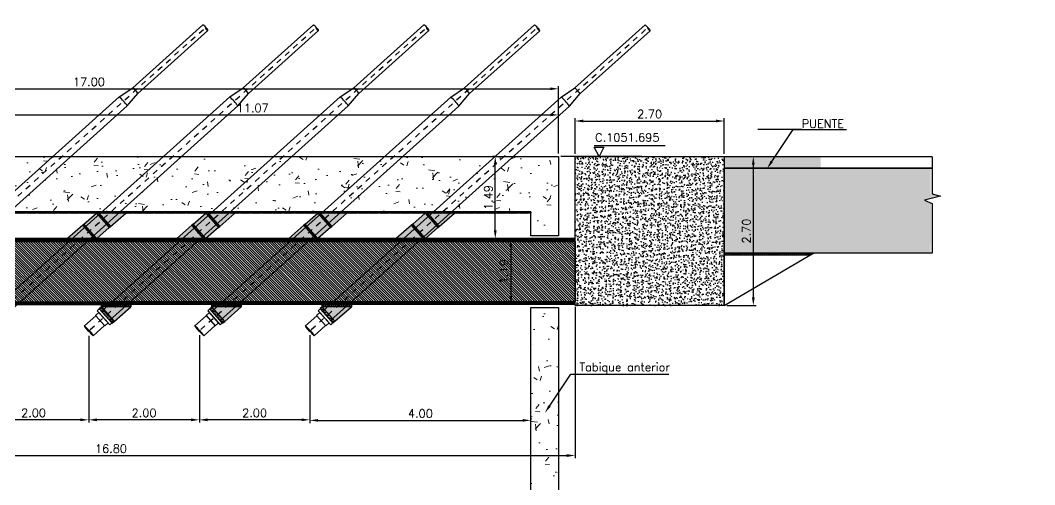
# Model space of a CAD drawing. Header units: metres. Extents: x 1080427 to 1081241, y 976768 to 977191.
# Drawn here: x 1080694.7 to 1080713.06, y 977182.95 to 977191.36 of the extents above; entities that cross this region are included whole.
import ezdxf
from ezdxf import colors
from ezdxf.entities.mleader import LeaderData, LeaderLine
from ezdxf.math import Vec2, Vec3

# ---------------------------------------------------------------- set-up
doc = ezdxf.new("R2010")
doc.units = ezdxf.units.M
doc.header["$LTSCALE"] = 25.4
doc.linetypes.add('DASHDOT', pattern=[1, 0.5, -0.25, 0, -0.25])
for name, color, linetype in [('BLOQUE', 7, 'Continuous'), ('CONTRAPESO', 3, 'Continuous'), ('DIMCONTRAPESO', 1, 'Continuous'), ('EJECABLES', 203, 'DASHDOT'), ('NEOPRENO', 24, 'Continuous'), ('PERFIL MET', 37, 'Continuous'), ('RASANTE', 190, 'Continuous'), ('SOLIDO PLATINA', 33, 'Continuous'), ('SOLIDOS', 9, 'Continuous'), ('VIGA METALICA', 251, 'Continuous')]:
    doc.layers.add(name, color=color, linetype=linetype)
for name, color, linetype, lineweight in [('COTA', 1, 'Continuous', 30), ('COTACIM', 20, 'Continuous', 5), ('DUCTO', 142, 'Continuous', 30), ('PLATINA', 54, 'Continuous', 30), ('SOLIDOREFCONT', 254, 'Continuous', 5)]:
    doc.layers.add(name, color=color, linetype=linetype, lineweight=lineweight)
doc.styles.add('romans', font='romans.shx')
doc.dimstyles.new('Copy 75', dxfattribs={"dimtxt": 0.15, "dimasz": 0.15, "dimexe": 0.05, "dimexo": 0.05, "dimgap": 0.05, "dimtad": 1, "dimzin": 0, "dimdsep": 46, "dimtxsty": 'romans', "dimcen": 0.002, "dimclrd": 1, "dimclre": 1, "dimclrt": 3, "dimadec": 4, "dimazin": 0, "dimtfac": 1, "dimtofl": 0, "dimtmove": 1, "dimatfit": 3, "dimfxl": 1, "dimtolj": 1, "dimtzin": 0, "dimarcsym": 1})
pattern_1 = [(45, (0, 113.9320273131598), (-0.002245064030267288, 0.002245064030267288), [])]
pattern_2 = [(359.8546721749412, (0, 113.9320273131598), (6.442573658643064e-05, 0.02539991829365727), [])]

# ---------------------------------------------------------------- blocks, each defined once
blk = doc.blocks.new('tir')
at = {"layer": 'DUCTO'}
for p, q in [((1080511.83638699, 977008.5160273126), (1080513.543043579, 977008.5161831364)), ((1080511.836907378, 977008.3760259475), (1080513.543032915, 977008.37618561))]:
    blk.add_line(p, q, dxfattribs=at)
for points in [[(1080505.683122265, 977008.2755034216), (1080505.733092106, 977008.275507704), (1080505.733062966, 977008.6155077033), (1080505.683093125, 977008.61550342)], [(1080505.603113705, 977008.3204091132), (1080505.683092707, 977008.320415968), (1080505.683072092, 977008.5704159667), (1080505.603072093, 977008.5704077805)]]:
    blk.add_lwpolyline(points, close=True, dxfattribs=at)
for points in [[(1080505.328072925, 977008.5653855414), (1080505.603072925, 977008.5654091103)], [(1080505.733068108, 977008.5555077032), (1080511.543241181, 977008.5560056631)], [(1080511.543241181, 977008.5560056631), (1080511.836255565, 977008.5160272893)], [(1080505.32811287, 977008.3254074359), (1080505.603112872, 977008.3254136156)], [(1080505.733086963, 977008.3355077041), (1080511.543260036, 977008.3360056642)], [(1080511.543260036, 977008.3360056642), (1080511.836907378, 977008.3760308315)]]:
    blk.add_lwpolyline(points, dxfattribs=at)
for centre, radius, start, end in [((1080510.656986465, 977008.4459297067), 0.8930644645994985, 352.9297418690614, 7.080079153882643), ((1080511.251352555, 977008.4433042796), 0.5894066242695094, 353.4461152477661, 7.087410311340934)]:
    blk.add_arc(centre, radius, start, end, dxfattribs=at)
blk.add_ellipse((1080505.328039857, 977008.4453876906), major_axis=(-3.306799177286555e-05, -0.1199978507391652), ratio=0.04456574915158485, dxfattribs=at)
at = {"layer": 'DUCTO', "extrusion": (0, 0, -0.9999999999999998)}
blk.add_ellipse((1080513.54301544, 977008.4111786617), major_axis=(1.74751400463253e-05, -0.03499305174499892), ratio=0.2442992756047625, dxfattribs=at)
at = {"layer": 'DUCTO', "extrusion": (0, 0, -0.9999999999999999)}
blk.add_ellipse((1080513.542949842, 977008.481178864), major_axis=(1.748219530441295e-05, -0.03500717952941799), ratio=0.24420068418592, start_param=3.14808674122023, end_param=6.280903449001622, dxfattribs=at)
at = {"layer": 'EJECABLES', "ltscale": 0.008}
blk.add_lwpolyline([(1080505.360600902, 977008.4454757803), (1080513.540696156, 977008.4461768557)], dxfattribs=at)
blk = doc.blocks.new('*D1048')
at = {"layer": 'COTA', "color": 1, "lineweight": -2, "transparency": 16777216}
for p, q in [((1080687.439200955, 977188.9484719976), (1080687.439200955, 977190.1688291718)), ((1080704.438818685, 977188.946472108), (1080704.438818685, 977190.1688291718)), ((1080687.589200955, 977190.1188291718), (1080704.288818685, 977190.1188291718))]:
    blk.add_line(p, q, dxfattribs=at)
at = {"layer": 'COTA', "color": 1, "transparency": 16777216}
for points in [[(1080687.589200955, 977190.1438291718), (1080687.589200955, 977190.0938291717), (1080687.439200955, 977190.1188291718)], [(1080704.288818685, 977190.1438291718), (1080704.288818685, 977190.0938291717), (1080704.438818685, 977190.1188291718)]]:
    blk.add_solid(points, dxfattribs=at)
at = {"layer": 'Defpoints', "color": 0, "transparency": 16777216}
for p in [(1080704.438818685, 977190.1188291718), (1080687.439200955, 977188.8984719976), (1080704.438818685, 977188.896472108)]:
    blk.add_point(p, dxfattribs=at)
at = {"layer": 'COTA', "color": 3, "transparency": 16777216, "insert": (1080695.93900982, 977190.2438291718), "char_height": 0.15, "attachment_point": 5, "style": 'romans'}
blk.add_mtext('\\A1;17.00', dxfattribs=at)
blk = doc.blocks.new('*D1049')
at = {"layer": 'COTA', "color": 1, "lineweight": -2, "transparency": 16777216}
for p, q in [((1080704.739242276, 977186.1672898475), (1080704.739242276, 977183.4270384636)), ((1080687.939259783, 977183.5176219093), (1080687.939259783, 977183.5270384637)), ((1080688.089259783, 977183.4770384637), (1080704.589242276, 977183.4770384637))]:
    blk.add_line(p, q, dxfattribs=at)
at = {"layer": 'COTA', "color": 1, "transparency": 16777216}
for points in [[(1080688.089259783, 977183.5020384637), (1080688.089259783, 977183.4520384637), (1080687.939259783, 977183.4770384637)], [(1080704.589242276, 977183.5020384637), (1080704.589242276, 977183.4520384637), (1080704.739242276, 977183.4770384637)]]:
    blk.add_solid(points, dxfattribs=at)
at = {"layer": 'Defpoints', "color": 0, "transparency": 16777216}
for p in [(1080704.739242276, 977186.2172898476), (1080687.939259783, 977183.4676219092), (1080704.739242276, 977183.4770384637)]:
    blk.add_point(p, dxfattribs=at)
at = {"layer": 'COTA', "color": 3, "transparency": 16777216, "insert": (1080696.339251029, 977183.6020384637), "char_height": 0.15, "attachment_point": 5, "style": 'romans'}
blk.add_mtext('\\A1;16.80', dxfattribs=at)
blk = doc.blocks.new('*D1055')
at = {"layer": 'Defpoints', "color": 0, "transparency": 16777216}
for p in [(1080699.938965629, 977185.6552821851), (1080703.939259783, 977184.1142973857), (1080703.939259783, 977184.1142973857)]:
    blk.add_point(p, dxfattribs=at)
at = {"layer": 'DIMCONTRAPESO', "color": 1, "lineweight": -2, "transparency": 16777216}
for p, q in [((1080699.938965629, 977185.605282185), (1080699.938965629, 977184.0642973856)), ((1080700.088965629, 977184.1142973857), (1080703.789259783, 977184.1142973857))]:
    blk.add_line(p, q, dxfattribs=at)
at = {"layer": 'DIMCONTRAPESO', "color": 1, "transparency": 16777216}
for points in [[(1080700.088965629, 977184.1392973857), (1080700.088965629, 977184.0892973857), (1080699.938965629, 977184.1142973857)], [(1080703.789259783, 977184.1392973857), (1080703.789259783, 977184.0892973857), (1080703.939259783, 977184.1142973857)]]:
    blk.add_solid(points, dxfattribs=at)
at = {"layer": 'DIMCONTRAPESO', "color": 3, "transparency": 16777216, "insert": (1080701.939112706, 977184.2392973857), "char_height": 0.15, "attachment_point": 5, "style": 'romans'}
blk.add_mtext('\\A1;4.00', dxfattribs=at)
blk = doc.blocks.new('*D1056')
at = {"layer": 'Defpoints', "color": 0, "transparency": 16777216}
for p in [(1080697.938965629, 977185.706341631), (1080699.938965629, 977185.706341631), (1080697.938965629, 977184.1238891928)]:
    blk.add_point(p, dxfattribs=at)
at = {"layer": 'DIMCONTRAPESO', "color": 1, "lineweight": -2, "transparency": 16777216}
for p, q in [((1080697.938965629, 977185.656341631), (1080697.938965629, 977184.0738891928)), ((1080699.938965629, 977185.656341631), (1080699.938965629, 977184.0738891928)), ((1080699.788965629, 977184.1238891928), (1080698.088965629, 977184.1238891928))]:
    blk.add_line(p, q, dxfattribs=at)
at = {"layer": 'DIMCONTRAPESO', "color": 1, "transparency": 16777216}
for points in [[(1080698.088965629, 977184.1488891928), (1080698.088965629, 977184.0988891928), (1080697.938965629, 977184.1238891928)], [(1080699.788965629, 977184.1488891928), (1080699.788965629, 977184.0988891928), (1080699.938965629, 977184.1238891928)]]:
    blk.add_solid(points, dxfattribs=at)
at = {"layer": 'DIMCONTRAPESO', "color": 3, "transparency": 16777216, "insert": (1080698.938965629, 977184.2488891928), "char_height": 0.15, "attachment_point": 5, "style": 'romans'}
blk.add_mtext('\\A1;2.00', dxfattribs=at)
blk = doc.blocks.new('*D1057')
at = {"layer": 'Defpoints', "color": 0, "transparency": 16777216}
for p in [(1080695.936295457, 977185.6967498241), (1080697.938965629, 977185.3459580152), (1080695.936295457, 977184.1238891928)]:
    blk.add_point(p, dxfattribs=at)
at = {"layer": 'DIMCONTRAPESO', "color": 1, "lineweight": -2, "transparency": 16777216}
for p, q in [((1080695.936295457, 977185.646749824), (1080695.936295457, 977184.0738891928)), ((1080697.938965629, 977185.2959580151), (1080697.938965629, 977184.0738891928)), ((1080697.788965629, 977184.1238891928), (1080696.086295457, 977184.1238891928))]:
    blk.add_line(p, q, dxfattribs=at)
at = {"layer": 'DIMCONTRAPESO', "color": 1, "transparency": 16777216}
for points in [[(1080696.086295457, 977184.1488891928), (1080696.086295457, 977184.0988891928), (1080695.936295457, 977184.1238891928)], [(1080697.788965629, 977184.1488891928), (1080697.788965629, 977184.0988891928), (1080697.938965629, 977184.1238891928)]]:
    blk.add_solid(points, dxfattribs=at)
at = {"layer": 'DIMCONTRAPESO', "color": 3, "transparency": 16777216, "insert": (1080696.937630543, 977184.2488891928), "char_height": 0.15, "attachment_point": 5, "style": 'romans'}
blk.add_mtext('\\A1;2.00', dxfattribs=at)
blk = doc.blocks.new('*D1058')
at = {"layer": 'Defpoints', "color": 0, "transparency": 16777216}
for p in [(1080693.938931284, 977185.6986671407), (1080695.936295457, 977185.6967498241), (1080693.938931284, 977184.1238891928)]:
    blk.add_point(p, dxfattribs=at)
at = {"layer": 'DIMCONTRAPESO', "color": 1, "lineweight": -2, "transparency": 16777216}
for p, q in [((1080693.938931284, 977185.6486671406), (1080693.938931284, 977184.0738891928)), ((1080695.936295457, 977185.646749824), (1080695.936295457, 977184.0738891928)), ((1080695.786295457, 977184.1238891928), (1080694.088931284, 977184.1238891928))]:
    blk.add_line(p, q, dxfattribs=at)
at = {"layer": 'DIMCONTRAPESO', "color": 1, "transparency": 16777216}
for points in [[(1080694.088931284, 977184.1488891928), (1080694.088931284, 977184.0988891928), (1080693.938931284, 977184.1238891928)], [(1080695.786295457, 977184.1488891928), (1080695.786295457, 977184.0988891928), (1080695.936295457, 977184.1238891928)]]:
    blk.add_solid(points, dxfattribs=at)
at = {"layer": 'DIMCONTRAPESO', "color": 3, "transparency": 16777216, "insert": (1080694.937613371, 977184.2488891928), "char_height": 0.15, "attachment_point": 5, "style": 'romans'}
blk.add_mtext('\\A1;2.00', dxfattribs=at)
blk = doc.blocks.new('*D1061')
at = {"layer": 'Defpoints', "color": 0, "transparency": 16777216}
for p in [(1080704.438818685, 977189.645889105), (1080693.369175506, 977189.4873023679), (1080704.438818685, 977188.9130643461)]:
    blk.add_point(p, dxfattribs=at)
at = {"layer": 'DIMCONTRAPESO', "color": 1, "lineweight": -2, "transparency": 16777216}
for p, q in [((1080693.369175506, 977189.537302368), (1080693.369175506, 977189.6958891051)), ((1080693.519175506, 977189.645889105), (1080704.288818685, 977189.645889105)), ((1080704.438818685, 977188.9630643461), (1080704.438818685, 977189.6958891051))]:
    blk.add_line(p, q, dxfattribs=at)
at = {"layer": 'DIMCONTRAPESO', "color": 1, "transparency": 16777216}
for points in [[(1080693.519175506, 977189.6708891051), (1080693.519175506, 977189.620889105), (1080693.369175506, 977189.645889105)], [(1080704.288818685, 977189.6708891051), (1080704.288818685, 977189.620889105), (1080704.438818685, 977189.645889105)]]:
    blk.add_solid(points, dxfattribs=at)
at = {"layer": 'DIMCONTRAPESO', "color": 3, "transparency": 16777216, "insert": (1080698.903997096, 977189.770889105), "char_height": 0.15, "attachment_point": 5, "style": 'romans'}
blk.add_mtext('\\A1;11.07', dxfattribs=at)
blk = doc.blocks.new('*D1063')
at = {"layer": 'COTA', "color": 1, "lineweight": -2, "transparency": 16777216}
for p, q in [((1080703.595953841, 977187.4061017083), (1080703.525474098, 977187.4061017083)), ((1080703.575474098, 977187.2561017083), (1080703.575474098, 977186.3648021852)), ((1080703.596621574, 977186.2148021852), (1080703.525474098, 977186.2148021852))]:
    blk.add_line(p, q, dxfattribs=at)
at = {"layer": 'COTA', "color": 1, "transparency": 16777216}
for points in [[(1080703.550474098, 977187.2561017083), (1080703.600474098, 977187.2561017083), (1080703.575474098, 977187.4061017083)], [(1080703.550474098, 977186.3648021852), (1080703.600474098, 977186.3648021852), (1080703.575474098, 977186.2148021852)]]:
    blk.add_solid(points, dxfattribs=at)
at = {"layer": 'Defpoints', "color": 0, "transparency": 16777216}
for p in [(1080703.645953841, 977187.4061017083), (1080703.575474098, 977186.2148021852), (1080703.646621574, 977186.2148021852)]:
    blk.add_point(p, dxfattribs=at)
at = {"layer": 'COTA', "color": 3, "transparency": 16777216, "insert": (1080703.450474098, 977186.8104519468), "char_height": 0.15, "attachment_point": 5, "rotation": 90, "style": 'romans'}
blk.add_mtext('\\A1;1.19', dxfattribs=at)
blk = doc.blocks.new('*D1064')
at = {"layer": 'COTA', "color": 1, "lineweight": -2, "transparency": 16777216}
for p, q in [((1080703.315372423, 977188.8923670851), (1080703.24489268, 977188.8923670851)), ((1080703.29489268, 977187.5561017083), (1080703.29489268, 977188.7423670851)), ((1080703.315372423, 977187.4061017083), (1080703.24489268, 977187.4061017083))]:
    blk.add_line(p, q, dxfattribs=at)
at = {"layer": 'COTA', "color": 1, "transparency": 16777216}
for points in [[(1080703.26989268, 977188.7423670851), (1080703.31989268, 977188.7423670851), (1080703.29489268, 977188.8923670851)], [(1080703.26989268, 977187.5561017083), (1080703.31989268, 977187.5561017083), (1080703.29489268, 977187.4061017083)]]:
    blk.add_solid(points, dxfattribs=at)
at = {"layer": 'Defpoints', "color": 0, "transparency": 16777216}
for p in [(1080703.29489268, 977188.8923670851), (1080703.365372423, 977188.8923670851), (1080703.365372423, 977187.4061017083)]:
    blk.add_point(p, dxfattribs=at)
at = {"layer": 'COTA', "color": 3, "transparency": 16777216, "insert": (1080703.16989268, 977188.1492343968), "char_height": 0.15, "attachment_point": 5, "rotation": 90, "style": 'romans'}
blk.add_mtext('\\A1;1.49', dxfattribs=at)
blk = doc.blocks.new('*D1065')
at = {"layer": 'COTA', "color": 1, "lineweight": -2, "transparency": 16777216}
for p, q in [((1080704.739088363, 977188.9423670851), (1080704.739088363, 977189.5854320044)), ((1080704.889088363, 977189.5354320044), (1080707.289088364, 977189.5354320044)), ((1080707.439088363, 977188.9423670851), (1080707.439088363, 977189.5854320044))]:
    blk.add_line(p, q, dxfattribs=at)
at = {"layer": 'COTA', "color": 1, "transparency": 16777216}
for points in [[(1080704.889088363, 977189.5604320044), (1080704.889088363, 977189.5104320043), (1080704.739088363, 977189.5354320044)], [(1080707.289088364, 977189.5604320044), (1080707.289088364, 977189.5104320043), (1080707.439088363, 977189.5354320044)]]:
    blk.add_solid(points, dxfattribs=at)
at = {"layer": 'Defpoints', "color": 0, "transparency": 16777216}
for p in [(1080707.439088363, 977189.5354320044), (1080704.739088363, 977188.8923670851), (1080707.439088363, 977188.8923670851)]:
    blk.add_point(p, dxfattribs=at)
at = {"layer": 'COTA', "color": 3, "transparency": 16777216, "insert": (1080706.089088364, 977189.6604320044), "char_height": 0.15, "attachment_point": 5, "style": 'romans'}
blk.add_mtext('\\A1;2.70', dxfattribs=at)
blk = doc.blocks.new('*D1066')
at = {"layer": 'COTA', "color": 1, "lineweight": -2, "transparency": 16777216}
for p, q in [((1080707.489088363, 977188.8923670851), (1080708.015795949, 977188.8923670851)), ((1080707.965795949, 977188.7423670851), (1080707.965795949, 977186.3423670852)), ((1080707.489088363, 977186.1923670851), (1080708.015795949, 977186.1923670851))]:
    blk.add_line(p, q, dxfattribs=at)
at = {"layer": 'COTA', "color": 1, "transparency": 16777216}
for points in [[(1080707.940795949, 977188.7423670851), (1080707.990795949, 977188.7423670851), (1080707.965795949, 977188.8923670851)], [(1080707.940795949, 977186.3423670852), (1080707.990795949, 977186.3423670852), (1080707.965795949, 977186.1923670851)]]:
    blk.add_solid(points, dxfattribs=at)
at = {"layer": 'Defpoints', "color": 0, "transparency": 16777216}
for p in [(1080707.439088363, 977188.8923670851), (1080707.439088363, 977186.1923670851), (1080707.965795949, 977186.1923670851)]:
    blk.add_point(p, dxfattribs=at)
at = {"layer": 'COTA', "color": 3, "transparency": 16777216, "insert": (1080707.840795949, 977187.5423670852), "char_height": 0.15, "attachment_point": 5, "rotation": 90, "style": 'romans'}
blk.add_mtext('\\A1;2.70', dxfattribs=at)

msp = doc.modelspace()

# ---------------------------------------------------------------- hatches: boundary and pattern name
at = {"transparency": 33554503}
h = msp.add_hatch(color=252, dxfattribs=at)
h.dxf.hatch_style = 1
h.paths.add_polyline_path([(1080709.184247585, 977188.685799734), (1080709.184247585, 977188.885800634), (1080708.490926659, 977188.8878805968), (1080707.439084164, 977188.8893670817), (1080707.438804169, 977188.6893532448), (1080708.490486673, 977188.6878810168)])
at = {"layer": 'NEOPRENO', "transparency": 33554495}
h = msp.add_hatch(color=256, dxfattribs=at)
h.dxf.hatch_style = 1
h.paths.add_polyline_path([(1080696.081536348, 977187.4060486556), (1080695.850485365, 977187.6689956249), (1080696.075844875, 977187.8670185815), (1080696.306895858, 977187.6040716122)])
h = msp.add_hatch(color=256, dxfattribs=at)
h.dxf.hatch_style = 1
h.paths.add_polyline_path([(1080698.058735142, 977187.4060624023), (1080697.827684158, 977187.6690093715), (1080698.053043668, 977187.8670323282), (1080698.284094651, 977187.6040853589)])
h = msp.add_hatch(color=256, dxfattribs=at)
h.dxf.hatch_style = 1
h.paths.add_polyline_path([(1080700.086182457, 977187.4060766466), (1080699.855131474, 977187.6690236159), (1080700.080490984, 977187.8670465725), (1080700.311541967, 977187.6040996033)])
h = msp.add_hatch(color=256, dxfattribs=at)
h.dxf.hatch_style = 1
h.paths.add_polyline_path([(1080702.032737766, 977187.4059976637), (1080701.801686783, 977187.668944633), (1080702.027046293, 977187.8669675896), (1080702.258097276, 977187.6040206203)])
at = {"layer": 'PERFIL MET'}
h = msp.add_hatch(dxfattribs=at)
h.set_pattern_fill('ANSI31', color=256, scale=0.001)
h.set_pattern_definition(pattern_1)
h.paths.add_polyline_path([(1080687.93925994, 977187.8923638811), (1080703.9389791, 977187.8923670851), (1080703.938978943, 977187.8669670849), (1080687.939259783, 977187.866963881)])
h = msp.add_hatch(dxfattribs=at)
h.set_pattern_fill('ANSI31', color=256, scale=0.001)
h.set_pattern_definition(pattern_1)
h.paths.add_polyline_path([(1080687.939259783, 977187.4059980763), (1080687.939259783, 977187.3551980763), (1080704.739088501, 977187.3551980763), (1080704.739088226, 977187.4061089207)])
h = msp.add_hatch(dxfattribs=at)
h.set_pattern_fill('ANSI31', color=256, scale=0.01, angle=90)
h.set_pattern_definition([(135, (0, 113.9320273131598), (-0.02245064030267288, -0.02245064030267288), [])])
h.paths.add_polyline_path([(1080687.939259783, 977187.3551980763), (1080704.739088432, 977187.3551980763), (1080704.739088295, 977187.1323670851), (1080704.739282227, 977187.1418390617), (1080704.739282227, 977186.266270053), (1080687.939259783, 977186.2567980763)])
h = msp.add_hatch(dxfattribs=at)
h.set_pattern_fill('ANSI31', color=256, scale=0.001)
h.set_pattern_definition(pattern_1)
h.paths.add_polyline_path([(1080687.939259783, 977186.2567980763), (1080687.939259783, 977186.2059980764), (1080704.739282502, 977186.2154146308), (1080704.739282227, 977186.2663254752)])
at = {"layer": 'PLATINA'}
h = msp.add_hatch(dxfattribs=at)
h.set_pattern_fill('ANSI31', color=256, scale=0.007999999999999998, angle=-45.14532782505878)
h.set_pattern_definition([(359.8546721749412, (-373980.6499149078, 1054075.061885994), (6.442573658642825e-05, 0.02539991829365727), [])])
h.paths.add_polyline_path([(1080696.330750185, 977187.6250305511), (1080696.118115392, 977187.8670185815), (1080696.075844875, 977187.8670185815), (1080696.30689496, 977187.6040726342)])
at = {"layer": 'PLATINA', "transparency": 33554531}
h = msp.add_hatch(color=252, dxfattribs=at)
h.dxf.hatch_style = 1
h.paths.add_polyline_path([(1080696.11811685, 977187.8670169212), (1080696.330750185, 977187.6250305511), (1080696.606140848, 977187.8670185815)])
at = {"layer": 'PLATINA'}
h = msp.add_hatch(dxfattribs=at)
h.set_pattern_fill('ANSI31', color=256, scale=0.007999999999999998, angle=-45.14532782505878)
h.set_pattern_definition([(359.8546721749412, (-373978.6727161147, 1054075.06189974), (6.442573658642825e-05, 0.02539991829365727), [])])
h.paths.add_polyline_path([(1080698.307948978, 977187.6250442978), (1080698.095314185, 977187.8670323282), (1080698.053043668, 977187.8670323282), (1080698.284093753, 977187.6040863809)])
at = {"layer": 'PLATINA', "transparency": 33554531}
h = msp.add_hatch(color=252, dxfattribs=at)
h.dxf.hatch_style = 1
h.paths.add_polyline_path([(1080698.095315644, 977187.8670306678), (1080698.307948978, 977187.6250442978), (1080698.583339641, 977187.8670323282)])
at = {"layer": 'PLATINA'}
h = msp.add_hatch(dxfattribs=at)
h.set_pattern_fill('ANSI31', color=256, scale=0.007999999999999998, angle=-45.14532782505878)
h.set_pattern_definition([(359.8546721749412, (-373976.6452687988, 1054075.061913985), (6.442573658642825e-05, 0.02539991829365727), [])])
h.paths.add_polyline_path([(1080700.335396294, 977187.6250585421), (1080700.122761501, 977187.8670465725), (1080700.080490984, 977187.8670465725), (1080700.311541069, 977187.6041006253)])
at = {"layer": 'PLATINA', "transparency": 33554531}
h = msp.add_hatch(color=252, dxfattribs=at)
h.dxf.hatch_style = 1
h.paths.add_polyline_path([(1080700.122762959, 977187.8670449122), (1080700.335396294, 977187.6250585421), (1080700.610786957, 977187.8670465725)])
at = {"layer": 'PLATINA'}
h = msp.add_hatch(dxfattribs=at)
h.set_pattern_fill('ANSI31', color=256, scale=0.007999999999999998, angle=-45.14532782505878)
h.set_pattern_definition([(359.8546721749412, (-373974.6987134898, 1054075.061835002), (6.442573658642825e-05, 0.02539991829365727), [])])
h.paths.add_polyline_path([(1080702.281951603, 977187.6249795592), (1080702.06931681, 977187.8669675896), (1080702.027046293, 977187.8669675896), (1080702.258096378, 977187.6040216424)])
at = {"layer": 'PLATINA', "transparency": 33554531}
h = msp.add_hatch(color=252, dxfattribs=at)
h.dxf.hatch_style = 1
h.paths.add_polyline_path([(1080702.069318268, 977187.8669659293), (1080702.281951603, 977187.6249795592), (1080702.557342266, 977187.8669675896)])
h = msp.add_hatch(color=252, dxfattribs=at)
h.dxf.hatch_style = 1
h.paths.add_polyline_path([(1080696.039269381, 977187.4060503159), (1080695.826632374, 977187.6480409753), (1080695.551190089, 977187.4060492129)])
at = {"layer": 'PLATINA'}
h = msp.add_hatch(dxfattribs=at)
h.set_pattern_fill('ANSI31', color=256, scale=0.007999999999999998, angle=-45.14532782505878)
h.set_pattern_definition(pattern_2)
h.paths.add_polyline_path([(1080695.826632423, 977187.6480409197), (1080696.039270839, 977187.4060486557), (1080696.081537817, 977187.4060469841), (1080695.850485855, 977187.6689950678)])
at = {"layer": 'PLATINA', "transparency": 33554531}
h = msp.add_hatch(color=252, dxfattribs=at)
h.dxf.hatch_style = 1
h.paths.add_polyline_path([(1080698.016468174, 977187.4060640626), (1080697.803831168, 977187.648054722), (1080697.528388882, 977187.4060629596)])
at = {"layer": 'PLATINA'}
h = msp.add_hatch(dxfattribs=at)
h.set_pattern_fill('ANSI31', color=256, scale=0.007999999999999998, angle=-45.14532782505878)
h.set_pattern_definition(pattern_2)
h.paths.add_polyline_path([(1080697.803831216, 977187.6480546664), (1080698.016469632, 977187.4060624024), (1080698.05873661, 977187.4060607308), (1080697.827684648, 977187.6690088145)])
at = {"layer": 'PLATINA', "transparency": 33554531}
h = msp.add_hatch(color=252, dxfattribs=at)
h.dxf.hatch_style = 1
h.paths.add_polyline_path([(1080700.043915489, 977187.406078307), (1080699.831278483, 977187.6480689663), (1080699.555836198, 977187.4060772039)])
at = {"layer": 'PLATINA'}
h = msp.add_hatch(dxfattribs=at)
h.set_pattern_fill('ANSI31', color=256, scale=0.007999999999999998, angle=-45.14532782505878)
h.set_pattern_definition([(359.8546721749412, (-0.00788739719428122, 113.9321070651058), (6.442573658643064e-05, 0.02539991829365727), [])])
h.paths.add_polyline_path([(1080699.831278532, 977187.6480689107), (1080700.043916948, 977187.4060766468), (1080700.086183926, 977187.4060749752), (1080699.855131964, 977187.6690230588)])
at = {"layer": 'PLATINA', "transparency": 33554531}
h = msp.add_hatch(color=252, dxfattribs=at)
h.dxf.hatch_style = 1
h.paths.add_polyline_path([(1080701.990470798, 977187.405999324), (1080701.777833792, 977187.6479899834), (1080701.502391507, 977187.405998221)])
at = {"layer": 'PLATINA'}
h = msp.add_hatch(dxfattribs=at)
h.set_pattern_fill('ANSI31', color=256, scale=0.007999999999999998, angle=-45.14532782505878)
h.set_pattern_definition([(359.8546721749412, (-0.06133208819665015, 113.9320280821994), (6.442573658643064e-05, 0.02539991829365727), [])])
h.paths.add_polyline_path([(1080701.777833841, 977187.6479899278), (1080701.990472257, 977187.4059976639), (1080702.032739235, 977187.4059959922), (1080701.801687273, 977187.6689440759)])
h = msp.add_hatch(dxfattribs=at)
h.set_pattern_fill('ANSI31', color=256, scale=0.008)
h.set_pattern_definition([(45, (28.26168306544423, 61.74278629326727), (-0.0179605122421383, 0.01796051224213831), [])])
h.paths.add_polyline_path([(1080709.059032967, 977187.1411214903), (1080707.439282227, 977187.143029651), (1080707.439282226, 977187.111279651), (1080709.005101307, 977187.1094350249)])
h = msp.add_hatch(dxfattribs=at)
h.set_pattern_fill('ANSI31', color=256, scale=0.008, angle=-48.69920112767806)
h.set_pattern_definition([(356.300798872322, (-366416.0796644931, 1144097.055890104), (0.001638767216662715, 0.02534707955583032), [])])
h.paths.add_polyline_path([(1080696.396897612, 977185.9049547175), (1080696.166219628, 977186.1675229718), (1080696.127660765, 977186.1343556159), (1080696.358712727, 977185.8714075322)])
h = msp.add_hatch(dxfattribs=at)
h.set_pattern_fill('ANSI31', color=256, scale=0.008)
h.set_pattern_definition([(45, (10.38985143834725, 62.28140168881509), (-0.0179605122421383, 0.01796051224213831), [])])
h.paths.add_polyline_path([(1080696.166219628, 977186.2059969619), (1080696.696219628, 977186.2059969619), (1080696.696219628, 977186.1678969619), (1080696.166219628, 977186.1678969619)])
at = {"layer": 'PLATINA', "transparency": 33554531}
h = msp.add_hatch(color=252, dxfattribs=at)
h.dxf.hatch_style = 1
h.paths.add_polyline_path([(1080696.166219628, 977186.1675229718), (1080696.396897612, 977185.9049547175), (1080696.696219628, 977186.1678936185)])
at = {"layer": 'PLATINA'}
h = msp.add_hatch(dxfattribs=at)
h.set_pattern_fill('ANSI31', color=256, scale=0.008, angle=-48.69920112767806)
h.set_pattern_definition([(356.300798872322, (-366414.0796644931, 1144097.055890104), (0.001638767216662715, 0.02534707955583032), [])])
h.paths.add_polyline_path([(1080698.396897612, 977185.9049547175), (1080698.166219628, 977186.1675229718), (1080698.127660765, 977186.1343556159), (1080698.358712727, 977185.8714075322)])
h = msp.add_hatch(dxfattribs=at)
h.set_pattern_fill('ANSI31', color=256, scale=0.008)
h.set_pattern_definition([(45, (12.38985143834725, 62.28140168881509), (-0.0179605122421383, 0.01796051224213831), [])])
h.paths.add_polyline_path([(1080698.166219628, 977186.2059969619), (1080698.696219628, 977186.2059969619), (1080698.696219628, 977186.1678969619), (1080698.166219628, 977186.1678969619)])
at = {"layer": 'PLATINA', "transparency": 33554531}
h = msp.add_hatch(color=252, dxfattribs=at)
h.dxf.hatch_style = 1
h.paths.add_polyline_path([(1080698.166219628, 977186.1675229718), (1080698.396897612, 977185.9049547175), (1080698.696219628, 977186.1678936185)])
at = {"layer": 'PLATINA'}
h = msp.add_hatch(dxfattribs=at)
h.set_pattern_fill('ANSI31', color=256, scale=0.008, angle=-48.69920112767806)
h.set_pattern_definition([(356.300798872322, (-366412.0831286827, 1144097.059832516), (0.001638767216662715, 0.02534707955583032), [])])
h.paths.add_polyline_path([(1080700.393433423, 977185.9088971294), (1080700.162755439, 977186.1714653836), (1080700.124196575, 977186.1382980278), (1080700.355248538, 977185.8753499441)])
h = msp.add_hatch(dxfattribs=at)
h.set_pattern_fill('ANSI31', color=256, scale=0.008)
h.set_pattern_definition([(45, (14.38638724875636, 62.28534410067368), (-0.0179605122421383, 0.01796051224213831), [])])
h.paths.add_polyline_path([(1080700.162755439, 977186.2099393738), (1080700.692755439, 977186.2099393738), (1080700.692755439, 977186.1718393738), (1080700.162755439, 977186.1718393738)])
at = {"layer": 'PLATINA', "transparency": 33554531}
h = msp.add_hatch(color=252, dxfattribs=at)
h.dxf.hatch_style = 1
h.paths.add_polyline_path([(1080700.162755439, 977186.1714653836), (1080700.393433423, 977185.9088971294), (1080700.692755439, 977186.1718360303)])
at = {"layer": 'SOLIDO PLATINA', "transparency": 33554549}
h = msp.add_hatch(color=256, dxfattribs=at)
h.dxf.hatch_style = 1
h.paths.add_polyline_path([(1080711.178422461, 977188.2163351726), (1080711.178422461, 977188.676173786), (1080707.439086222, 977188.6827201594), (1080707.439282227, 977187.143029651), (1080711.178230823, 977187.136308878), (1080711.180949269, 977188.042457472), (1080711.043548978, 977188.0999201958), (1080711.329138314, 977188.1704259254)])
at = {"layer": 'SOLIDOREFCONT', "true_color": 0x5b5b5b, "transparency": 33554546}
h = msp.add_hatch(dxfattribs=at)
h.set_pattern_fill('AR-CONC', color=251, scale=0.005)
h.set_pattern_definition([(49.99999999999999, (0, 113.9320273131598), (0.91092334498002, -0.07969542769451543), [0.09525, -1.04775]), (355, (0, 113.9320273131598), (-0.1762171071248467, 0.9552842261951757), [0.0762, -0.83820292085]), (100.4514447, (0.075910035, 113.9253860456598), (0.7347062354517664, 0.8755887595609755), [0.080950044, -0.8904512229999999]), (46.18420000000002, (0, 114.1860273131598), (1.35539520446065, -0.2102116396636357), [0.1428749999999999, -1.571625]), (96.63555760999996, (0.1129495, 114.1685098131598), (1.187020670257515, 1.237130622988608), [0.1214251157, -1.3356780408]), (351.1841511700001, (0, 114.1860273131598), (1.187020670324885, 1.237130622927663), [0.11429983535, -1.2572986596]), (21, (0.127, 114.1225273131598), (0.7580719563456624, -0.5113259909354381), [0.09525, -1.04775]), (326.0000000000001, (0.127, 114.1225273131598), (0.3090101417382354, 0.9209398306115963), [0.0762, -0.8382]), (71.45144499999999, (0.190172663, 114.0799168136598), (1.067082096393581, 0.4096138444295262), [0.08095004400000001, -0.8904496879999999]), (37.50000000000001, (0, 113.9320273131598), (0.01544301625295908, 0.4227751943657655), [0, -0.82804, 0, -0.8509000000000001, 0, -0.8413750000000001]), (7.499999999999999, (0, 113.9320273131598), (0.3340983125515287, 0.5009028740905975), [0, -0.48514, 0, -0.80899, 0, -0.320675]), (327.5, (-0.28321, 113.9320273131598), (0.677952975834357, -0.02864371996336722), [0, -0.3175, 0, -0.9906, 0, -1.31445]), (317.5, (-0.41021, 113.9320273131598), (0.7406459069300902, 0.1271324551666652), [0, -0.41275, 0, -0.65786, 0, -0.93345])])
h.paths.add_polyline_path([(1080687.939259783, 977179.2873670851), (1080687.939259783, 977187.8923670851), (1080703.939259783, 977187.8923670851), (1080703.939259783, 977187.4559876053), (1080704.438860548, 977187.4560085475), (1080704.438979399, 977188.8923670851), (1080687.439259783, 977188.8923670851), (1080687.439259783, 977176.2873670851), (1080704.43907311, 977176.2873670851), (1080704.438885688, 977186.1560085476), (1080703.939259783, 977186.155987605), (1080703.939259783, 977179.2873670851)])
at = {"layer": 'SOLIDOS'}
h = msp.add_hatch(dxfattribs=at)
h.set_pattern_fill('AR-CONC', color=252, scale=0.001)
h.set_pattern_definition([(49.99999999999999, (0, 0), (0.182184668996004, -0.01593908553890309), [0.01905, -0.20955]), (355, (0, 0), (-0.03524342142496934, 0.1910568452390352), [0.01524, -0.16764058417]), (100.4514447, (0.015182007, -0.0013282535), (0.1469412470903533, 0.1751177519121951), [0.0161900088, -0.1780902446]), (46.18420000000002, (0, 0.0508), (0.2710790408921299, -0.04204232793272715), [0.028575, -0.314325]), (96.63555760999996, (0.0225899, 0.04729650000000001), (0.237404134051503, 0.2474261245977215), [0.02428502314, -0.26713560816]), (351.1841511700001, (0, 0.0508), (0.237404134064977, 0.2474261245855326), [0.02285996707, -0.25145973192]), (21, (0.0254, 0.0381), (0.1516143912691325, -0.1022651981870876), [0.01905, -0.20955]), (326.0000000000001, (0.0254, 0.0381), (0.06180202834764707, 0.1841879661223193), [0.01524, -0.16764]), (71.45144499999999, (0.0380345326, 0.0295779001), (0.2134164192787162, 0.08192276888590524), [0.0161900088, -0.1780899376]), (37.50000000000001, (0, 0), (0.003088603250591816, 0.0845550388731531), [0, -0.165608, 0, -0.17018, 0, -0.168275]), (7.499999999999999, (0, 0), (0.06681966251030574, 0.1001805748181195), [0, -0.09702799999999999, 0, -0.161798, 0, -0.06413500000000001]), (327.5, (-0.056642, 0), (0.1355905951668714, -0.005728743992673444), [0, -0.0635, 0, -0.19812, 0, -0.26289]), (317.5, (-0.082042, 0), (0.148129181386018, 0.02542649103333303), [0, -0.08255, 0, -0.131572, 0, -0.18669])])
h.paths.add_polyline_path([(1080704.739088363, 977188.8923670851), (1080707.439088363, 977188.8923670851), (1080707.439088363, 977186.1923670851), (1080704.739088363, 977186.1923670851)])

# ---------------------------------------------------------------- linework, layer by layer
at = {"layer": 'BLOQUE', "color": 0}
msp.add_lwpolyline([(1080704.739088363, 977188.8923670851), (1080707.439088363, 977188.8923670851), (1080707.439088363, 977186.1923670851), (1080704.739088363, 977186.1923670851)], close=True, dxfattribs=at)
at = {"layer": 'CONTRAPESO'}
msp.add_lwpolyline([(1080704.438885688, 977186.1560085476), (1080704.43907311, 977176.2873670851), (1080687.439259783, 977176.2873670851), (1080687.439259783, 977188.8923670851), (1080704.438979399, 977188.8923670851), (1080704.438860548, 977187.4560085475), (1080703.939259783, 977187.4559876053), (1080703.939259783, 977187.8923670851), (1080687.939259783, 977187.8923670851), (1080687.939259783, 977179.2873670851), (1080703.939259783, 977179.2873670851), (1080703.939259783, 977186.155987605)], close=True, dxfattribs=at)
at = {"layer": 'COTA', "color": 2}
for points in [[(1080705.087937036, 977189.0910556645), (1080706.368898845, 977189.0910556645)], [(1080705.945458128, 977188.8923670851), (1080704.480191354, 977188.8923670851)], [(1080711.200205972, 977188.885800634), (1080711.200205972, 977188.2178661368), (1080711.350921826, 977188.1719568897), (1080711.065332489, 977188.1014511597), (1080711.202732781, 977188.0439884361), (1080711.200019248, 977187.1394773696)]]:
    msp.add_lwpolyline(points, dxfattribs=at)
for points in [[(1080705.087937036, 977189.0597786469), (1080705.260036108, 977189.0597786469), (1080705.173986572, 977188.8923670851), (1080705.173986572, 977188.8923670851)], [(1080707.439088363, 977187.1430299224), (1080709.059032967, 977187.1411214903), (1080709.059032967, 977187.1411214903), (1080707.439088363, 977186.189355517)]]:
    msp.add_lwpolyline(points, close=True, dxfattribs=at)
at = {"layer": 'COTACIM', "linetype": 'ByBlock', "lineweight": -2}
msp.add_line((1080708.686193571, 977189.381357843), (1080708.842213521, 977189.381357843), dxfattribs=at)
msp.add_line((1080708.686193571, 977189.381357843), (1080708.842213521, 977189.381357843), dxfattribs=at)
for points in [[(1080708.300094441, 977188.8023558724), (1080708.686193571, 977189.381357843)], [(1080708.300094441, 977188.8023558724), (1080708.686193571, 977189.381357843)], [(1080708.842213521, 977189.381357843), (1080709.649356379, 977189.381357843)], [(1080708.842213521, 977189.381357843), (1080709.649356379, 977189.381357843)]]:
    msp.add_lwpolyline(points, dxfattribs=at)
at = {"layer": 'COTACIM'}
msp.add_solid([(1080708.320894077, 977188.7884859348), (1080708.216874816, 977188.6775580597), (1080708.279294806, 977188.8162258097)], dxfattribs=at)
msp.add_solid([(1080708.320894077, 977188.7884859348), (1080708.216874816, 977188.6775580597), (1080708.279294806, 977188.8162258097)], dxfattribs=at)
at = {"layer": 'DUCTO'}
for p, q in [((1080704.735369784, 977190.135307502), (1080706.00535939, 977191.2753965943)), ((1080704.735369784, 977190.135307502), (1080706.00535939, 977191.2753965943)), ((1080704.829271941, 977190.0314660945), (1080706.098863774, 977191.1712033239)), ((1080704.829271941, 977190.0314660945), (1080706.098863774, 977191.1712033239))]:
    msp.add_line(p, q, dxfattribs=at)
for points in [[(1080704.490506881, 977189.9692506068), (1080704.735271993, 977190.1352196988)], [(1080704.490506881, 977189.9692506068), (1080704.735271993, 977190.1352196988)], [(1080704.637471441, 977189.8055392206), (1080704.829268679, 977190.0314697293)], [(1080704.637471441, 977189.8055392206), (1080704.829268679, 977190.0314697293)], [(1080700.166909187, 977186.0879345462), (1080704.490506881, 977189.9692506068)], [(1080700.166909187, 977186.0879345462), (1080704.490506881, 977189.9692506068)], [(1080700.313873747, 977185.9242231599), (1080704.637471441, 977189.8055392206)], [(1080700.313873747, 977185.9242231599), (1080704.637471441, 977189.8055392206)], [(1080699.858913835, 977185.8247662857), (1080700.063553068, 977186.0084719863)], [(1080699.858913835, 977185.8247662857), (1080700.063553068, 977186.0084719863)], [(1080700.019238605, 977185.6462012809), (1080700.223889456, 977185.8298940426)], [(1080700.019238605, 977185.6462012809), (1080700.223889456, 977185.8298940426)]]:
    msp.add_lwpolyline(points, dxfattribs=at)
for points in [[(1080700.3167703, 977185.8461937103), (1080700.353954991, 977185.8795745997), (1080700.126827943, 977186.1325831064), (1080700.089643253, 977186.0992022164)], [(1080700.3167703, 977185.8461937103), (1080700.353954991, 977185.8795745997), (1080700.126827943, 977186.1325831064), (1080700.089643253, 977186.0992022164)], [(1080700.227232868, 977185.8261702489), (1080700.286748656, 977185.8795978804), (1080700.119744078, 977186.0656340886), (1080700.060213553, 977186.0121914407)], [(1080700.227232868, 977185.8261702489), (1080700.286748656, 977185.8795978804), (1080700.119744078, 977186.0656340886), (1080700.060213553, 977186.0121914407)]]:
    msp.add_lwpolyline(points, close=True, dxfattribs=at)
for centre, radius, start, end in [((1080704.348563062, 977189.6904092105), 0.5894066242695094, 35.3556915568755, 48.9969866250908), ((1080704.348563062, 977189.6904092105), 0.5894066242695094, 35.3556915568755, 48.9969866250908), ((1080703.904482196, 977189.2953520932), 0.8930644645994985, 34.8393181823381, 48.98965546295228), ((1080703.904482196, 977189.2953520932), 0.8930644645994985, 34.8393181823381, 48.98965546295228)]:
    msp.add_arc(centre, radius, start, end, dxfattribs=at)
at = {"layer": 'DUCTO', "extrusion": (0, 0, -1)}
for centre, major_axis, ratio, start_param, end_param in [((1080706.028670978, 977191.2492838055), (-0.02339631263247289, 0.02604065076563226), 0.2442006776917658, 0.006496174439113211, 3.139312928678549), ((1080706.028670978, 977191.2492838055), (-0.02339631263247289, 0.02604065076563226), 0.2442006776917658, 0.006496174439113211, 3.139312928678549), ((1080706.075476918, 977191.1972334776), (-0.02338685694355862, 0.02603015355850737), 0.2442992714302919, 3.14159264366075, 9.424777950840337), ((1080706.075476918, 977191.1972334776), (-0.02338685694355862, 0.02603015355850737), 0.2442992714302919, 3.14159264366075, 9.424777950840337)]:
    msp.add_ellipse(centre, major_axis=major_axis, ratio=ratio, start_param=start_param, end_param=end_param, dxfattribs=at)
at = {"layer": 'DUCTO'}
msp.add_ellipse((1080699.939042624, 977185.735441807), major_axis=(-0.08012878933241421, 0.08932447818087777), ratio=0.04456574807698745, start_param=3.141592557037397, end_param=9.424777864216983, dxfattribs=at)
msp.add_ellipse((1080699.939042624, 977185.735441807), major_axis=(-0.08012878933241421, 0.08932447818087777), ratio=0.04456574807698745, start_param=3.141592557037397, end_param=9.424777864216983, dxfattribs=at)
msp.add_ellipse((1080699.939042624, 977185.735441807), major_axis=(-0.08012878933241421, 0.08932447818087777), ratio=0.04456574807698745, start_param=3.141592557037397, end_param=9.424777864216983, dxfattribs=at)
msp.add_ellipse((1080699.939042624, 977185.735441807), major_axis=(-0.08012878933241421, 0.08932447818087777), ratio=0.04456574807698745, start_param=3.141592557037397, end_param=9.424777864216983, dxfattribs=at)
at = {"layer": 'EJECABLES', "ltscale": 0.008}
msp.add_lwpolyline([(1080699.963215711, 977185.7572567398), (1080706.050373619, 977191.2217299482)], dxfattribs=at)
msp.add_lwpolyline([(1080699.963215711, 977185.7572567398), (1080706.050373619, 977191.2217299482)], dxfattribs=at)
at = {"layer": 'NEOPRENO'}
for points in [[(1080696.081536348, 977187.4060486556), (1080695.850485365, 977187.6689956249), (1080696.075844875, 977187.8670185815), (1080696.306895858, 977187.6040716122), (1080696.081536348, 977187.4060486556)], [(1080698.058735142, 977187.4060624023), (1080697.827684158, 977187.6690093715), (1080698.053043668, 977187.8670323282), (1080698.284094651, 977187.6040853589), (1080698.058735142, 977187.4060624023)], [(1080700.086182457, 977187.4060766466), (1080699.855131474, 977187.6690236159), (1080700.080490984, 977187.8670465725), (1080700.311541967, 977187.6040996033), (1080700.086182457, 977187.4060766466)], [(1080702.032737766, 977187.4059976637), (1080701.801686783, 977187.668944633), (1080702.027046293, 977187.8669675896), (1080702.258097276, 977187.6040206203), (1080702.032737766, 977187.4059976637)]]:
    msp.add_lwpolyline(points, dxfattribs=at)
at = {"layer": 'PERFIL MET'}
for points in [[(1080687.93925994, 977187.8923638811), (1080703.9389791, 977187.8923670851), (1080703.938978943, 977187.8669670849), (1080687.939259783, 977187.866963881)], [(1080687.939259783, 977187.4059980763), (1080687.939259783, 977187.3551980763), (1080704.739088501, 977187.3551980763), (1080704.739088226, 977187.4061089207)], [(1080687.939259783, 977187.3551980763), (1080704.739088432, 977187.3551764912), (1080704.739088295, 977187.1323670851), (1080704.739282227, 977187.1417836396), (1080704.739282227, 977186.2663254752), (1080687.939259783, 977186.2569089207)], [(1080698.006781045, 977187.4061156944), (1080697.948834382, 977187.3551980763), (1080699.615539688, 977187.3551980763), (1080699.673352068, 977187.4059976997)], [(1080687.939259783, 977186.2567980763), (1080687.939259783, 977186.2059980764), (1080704.739282502, 977186.2154146308), (1080704.739282227, 977186.2663254752)]]:
    msp.add_lwpolyline(points, close=True, dxfattribs=at)
for points in [[(1080696.365508409, 977186.2567980763), (1080694.698803103, 977186.2567980763)], [(1080696.365508409, 977186.2567980763), (1080694.698803103, 977186.2567980763)], [(1080698.361303492, 977186.2567980763), (1080696.698803103, 977186.2567980763)], [(1080698.365508409, 977186.2567980763), (1080696.698803103, 977186.2567980763)], [(1080700.365508409, 977186.2567980763), (1080698.698803103, 977186.2567980763)], [(1080704.739282364, 977186.2662146308), (1080700.698803103, 977186.2567980763)]]:
    msp.add_lwpolyline(points, dxfattribs=at)
at = {"layer": 'PLATINA'}
for points in [[(1080696.330750185, 977187.6250305511), (1080696.118115392, 977187.8670185815), (1080696.075844875, 977187.8670185815), (1080696.30689496, 977187.6040726342)], [(1080698.307948978, 977187.6250442978), (1080698.095314185, 977187.8670323282), (1080698.053043668, 977187.8670323282), (1080698.284093753, 977187.6040863809)], [(1080700.335396294, 977187.6250585421), (1080700.122761501, 977187.8670465725), (1080700.080490984, 977187.8670465725), (1080700.311541069, 977187.6041006253)], [(1080702.281951603, 977187.6249795592), (1080702.06931681, 977187.8669675896), (1080702.027046293, 977187.8669675896), (1080702.258096378, 977187.6040216424)], [(1080695.826632423, 977187.6480409197), (1080696.039270839, 977187.4060486557), (1080696.081537817, 977187.4060469841), (1080695.850485855, 977187.6689950678)], [(1080697.803831216, 977187.6480546664), (1080698.016469632, 977187.4060624024), (1080698.05873661, 977187.4060607308), (1080697.827684648, 977187.6690088145)], [(1080699.831278532, 977187.6480689107), (1080700.043916948, 977187.4060766468), (1080700.086183926, 977187.4060749752), (1080699.855131964, 977187.6690230588)], [(1080701.777833841, 977187.6479899278), (1080701.990472257, 977187.4059976639), (1080702.032739235, 977187.4059959922), (1080701.801687273, 977187.6689440759)], [(1080709.059032967, 977187.1411214903), (1080707.439282227, 977187.143029651), (1080707.439282226, 977187.111279651), (1080709.005101307, 977187.1094350249)], [(1080696.396897612, 977185.9049547175), (1080696.166219628, 977186.1675229718), (1080696.127660765, 977186.1343556159), (1080696.358712727, 977185.8714075322)], [(1080696.166219628, 977186.2059969619), (1080696.696219628, 977186.2059969619), (1080696.696219628, 977186.1678969619), (1080696.166219628, 977186.1678969619)], [(1080698.396897612, 977185.9049547175), (1080698.166219628, 977186.1675229718), (1080698.127660765, 977186.1343556159), (1080698.358712727, 977185.8714075322)], [(1080698.166219628, 977186.2059969619), (1080698.696219628, 977186.2059969619), (1080698.696219628, 977186.1678969619), (1080698.166219628, 977186.1678969619)], [(1080700.393433423, 977185.9088971294), (1080700.162755439, 977186.1714653836), (1080700.124196575, 977186.1382980278), (1080700.355248538, 977185.8753499441)], [(1080700.162755439, 977186.2099393738), (1080700.692755439, 977186.2099393738), (1080700.692755439, 977186.1718393738), (1080700.162755439, 977186.1718393738)]]:
    msp.add_lwpolyline(points, close=True, dxfattribs=at)
at = {"layer": 'PLATINA', "color": 252, "transparency": 33554531}
for points in [[(1080696.11811685, 977187.8670169212), (1080696.330750185, 977187.6250305511), (1080696.606140848, 977187.8670185815)], [(1080698.095315644, 977187.8670306678), (1080698.307948978, 977187.6250442978), (1080698.583339641, 977187.8670323282)], [(1080700.122762959, 977187.8670449122), (1080700.335396294, 977187.6250585421), (1080700.610786957, 977187.8670465725)], [(1080702.069318268, 977187.8669659293), (1080702.281951603, 977187.6249795592), (1080702.557342266, 977187.8669675896)], [(1080696.039269381, 977187.4060503159), (1080695.826632374, 977187.6480409753), (1080695.551190089, 977187.4060492129)], [(1080698.016468174, 977187.4060640626), (1080697.803831168, 977187.648054722), (1080697.528388882, 977187.4060629596)], [(1080700.043915489, 977187.406078307), (1080699.831278483, 977187.6480689663), (1080699.555836198, 977187.4060772039)], [(1080701.990470798, 977187.405999324), (1080701.777833792, 977187.6479899834), (1080701.502391507, 977187.405998221)], [(1080696.166219628, 977186.1675229718), (1080696.396897612, 977185.9049547175), (1080696.696219628, 977186.1678936185)], [(1080698.166219628, 977186.1675229718), (1080698.396897612, 977185.9049547175), (1080698.696219628, 977186.1678936185)], [(1080700.162755439, 977186.1714653836), (1080700.393433423, 977185.9088971294), (1080700.692755439, 977186.1718360303)]]:
    msp.add_lwpolyline(points, close=True, dxfattribs=at)
at = {"layer": 'RASANTE', "linetype": 'Continuous', "lineweight": 30, "ltscale": 2, "flags": 128}
msp.add_lwpolyline([(1080711.200205972, 977188.885800634), (1080708.490926659, 977188.8878805968), (1080707.439084164, 977188.8893670817), (1080707.438804169, 977188.6893532448), (1080708.490486673, 977188.6878810168), (1080711.200205972, 977188.685799734)], dxfattribs=at)
at = {"layer": 'VIGA METALICA', "linetype": 'Continuous', "lineweight": 30, "ltscale": 2, "flags": 128}
msp.add_lwpolyline([(1080711.200019248, 977187.1394773696), (1080708.490486673, 977187.1415580922), (1080707.439282227, 977187.143029651), (1080707.439086222, 977188.6827201594), (1080711.200205972, 977188.6774846753)], dxfattribs=at)

# ---------------------------------------------------------------- block references
at = {"layer": 'DIMCONTRAPESO'}
for p, rotation in [((930257.8613623464, -471747.2700886202), 41.95221827118228), ((930251.6438399992, -471746.209186819), 41.95181423677178), ((929170.501259844, -471633.3360236679), 41.90898136566158)]:
    msp.add_blockref('tir', p, dxfattribs=dict(at, rotation=rotation))
at = {"layer": 'PLATINA', "color": 252, "transparency": 33554531}
for p, rotation in [((929716.9044503357, -471690.795277337), 41.93074747487073), ((929187.5455351765, -471634.9093914433), 41.90957631185507)]:
    msp.add_blockref('tir', p, dxfattribs=dict(at, rotation=rotation))

# ---------------------------------------------------------------- texts
at = {"layer": 'COTA', "color": 3, "insert": (1080705.102910483, 977189.3116385042), "char_height": 0.15, "attachment_point": 1, "style": 'romans'}
msp.add_mtext('C.1051.695', dxfattribs=at)
at = {"layer": 'COTACIM', "color": 3, "insert": (1080708.842213521, 977189.5613578431), "char_height": 0.15, "width": 4.216741702286527, "attachment_point": 1, "style": 'romans'}
msp.add_mtext('PUENTE', dxfattribs=at)
msp.add_mtext('PUENTE', dxfattribs=at)

# ---------------------------------------------------------------- dimensions: what is measured, and where the dimension line sits
at = {"layer": 'COTA', "color": 4}
dim = msp.add_linear_dim(base=(1080704.438818685, 977190.1188291718), p1=(1080687.439200955, 977188.8984719976), p2=(1080704.438818685, 977188.896472108), dimstyle='Copy 75', dxfattribs=at)
dim.commit()
dim.dimension.update_dxf_attribs({"geometry": '*D1048', "text_midpoint": (1080695.93900982, 977190.2438291718)})
at = {"layer": 'COTA', "color": 2}
dim = msp.add_linear_dim(base=(1080707.439088363, 977189.5354320044), p1=(1080704.739088363, 977188.8923670851), p2=(1080707.439088363, 977188.8923670851), dimstyle='Copy 75', dxfattribs=at)
dim.commit()
dim.dimension.update_dxf_attribs({"geometry": '*D1065', "text_midpoint": (1080706.089088364, 977189.6604320044)})
for base, p1, p2, picture, middle in [((1080703.29489268, 977188.8923670851), (1080703.365372423, 977187.4061017083), (1080703.365372423, 977188.8923670851), '*D1064', (1080703.16989268, 977188.1492343968)), ((1080707.965795949, 977186.1923670851), (1080707.439088363, 977188.8923670851), (1080707.439088363, 977186.1923670851), '*D1066', (1080707.840795949, 977187.5423670852)), ((1080703.575474098, 977186.2148021852), (1080703.645953841, 977187.4061017083), (1080703.646621574, 977186.2148021852), '*D1063', (1080703.450474098, 977186.8104519468))]:
    dim = msp.add_linear_dim(base=base, p1=p1, p2=p2, angle=90, dimstyle='Copy 75', dxfattribs=at)
    dim.commit()
    dim.dimension.update_dxf_attribs({"geometry": picture, "text_midpoint": middle})
at = {"layer": 'COTA'}
dim = msp.add_linear_dim(base=(1080704.739242276, 977183.4770384637), p1=(1080687.939259783, 977183.4676219092), p2=(1080704.739242276, 977186.2172898476), dimstyle='Copy 75', dxfattribs=at)
dim.commit()
dim.dimension.update_dxf_attribs({"geometry": '*D1049', "text_midpoint": (1080696.339251029, 977183.6020384637)})
at = {"layer": 'DIMCONTRAPESO'}
for base, p1, p2, picture, middle in [((1080704.438818685, 977189.645889105), (1080693.369175506, 977189.4873023679), (1080704.438818685, 977188.9130643461), '*D1061', (1080698.903997096, 977189.770889105)), ((1080693.938931284, 977184.1238891928), (1080695.936295457, 977185.6967498241), (1080693.938931284, 977185.6986671407), '*D1058', (1080694.937613371, 977184.2488891928)), ((1080695.936295457, 977184.1238891928), (1080697.938965629, 977185.3459580152), (1080695.936295457, 977185.6967498241), '*D1057', (1080696.937630543, 977184.2488891928)), ((1080697.938965629, 977184.1238891928), (1080699.938965629, 977185.706341631), (1080697.938965629, 977185.706341631), '*D1056', (1080698.938965629, 977184.2488891928)), ((1080703.939259783, 977184.1142973857), (1080699.938965629, 977185.6552821851), (1080703.939259783, 977184.1142973857), '*D1055', (1080701.939112706, 977184.2392973857))]:
    dim = msp.add_linear_dim(base=base, p1=p1, p2=p2, dimstyle='Copy 75', dxfattribs=at)
    dim.commit()
    dim.dimension.update_dxf_attribs({"geometry": picture, "text_midpoint": middle})

# ---------------------------------------------------------------- leaders
at = {"layer": 'COTACIM'}
ml = msp.add_multileader_mtext('Standard', dxfattribs=at)
ml.set_content('PUENTE', color=3, style='romans')
ml.set_leader_properties(color=256)
ml.build(insert=Vec2(0, 0))
ml.multileader.update_dxf_attribs({"text_left_attachment_type": 6, "text_right_attachment_type": 6, "dogleg_length": 0.1560199508385566, "arrow_head_size": 0.15})
ctx = ml.context
ctx.base_point, ctx.char_height, ctx.arrow_head_size, ctx.landing_gap_size, ctx.plane_origin = Vec3(1080708.842213521, 977189.381357843), 0.15, 0.15, 0, Vec3(1080712.714450406, 977187.9028142375)
ctx.left_attachment, ctx.right_attachment = 6, 6
notes = []
notes.append((ctx, [(0, (1, 1, 0), (1080708.686193571, 977189.381357843), (1, 0), 0.1560199508385566, [(0, [(1080708.216874816, 977188.6775580597)], 0, [])])]))
ctx.mtext.insert, ctx.mtext.width, ctx.mtext.flow_direction = Vec3(1080708.842213521, 977189.5613578431), 4.216741702286527, 5
ml = msp.add_multileader_mtext('Standard', dxfattribs=at)
ml.set_content('Tabique anterior', color=3, style='romans')
ml.set_leader_properties(color=256)
ml.build(insert=Vec2(0, 0))
ml.multileader.update_dxf_attribs({"text_left_attachment_type": 6, "text_right_attachment_type": 6, "dogleg_length": 0.1560199508385566, "arrow_head_size": 0.15})
ctx = ml.context
ctx.base_point, ctx.char_height, ctx.arrow_head_size, ctx.landing_gap_size, ctx.plane_origin = Vec3(1080704.818474935, 977184.95301304), 0.15, 0.15, 0, Vec3(1080708.69071182, 977183.4744694345)
ctx.left_attachment, ctx.right_attachment = 6, 6
notes.append((ctx, [(0, (1, 1, 0), (1080704.662454984, 977184.95301304), (1, 0), 0.1560199508385566, [(0, [(1080704.19313623, 977184.2492132566)], 0, [])])]))
ctx.mtext.insert, ctx.mtext.width, ctx.mtext.flow_direction = Vec3(1080704.818474935, 977185.15301304), 4.216741702286527, 5
for ctx, leaders in notes:
    for number, flags, end, landing, length, lines in leaders:
        leader = LeaderData()
        leader.index, (leader.has_last_leader_line, leader.has_dogleg_vector, leader.attachment_direction) = number, flags
        leader.last_leader_point, leader.dogleg_vector, leader.dogleg_length = Vec3(end), Vec3(landing), length
        for number, points, colour, breaks in lines:
            line = LeaderLine()
            line.index, line.vertices, line.color, line.breaks = number, Vec3.list(points), colors.encode_raw_color(colour), breaks
            leader.lines.append(line)
        ctx.leaders.append(leader)

doc.saveas('drawing.dxf')
